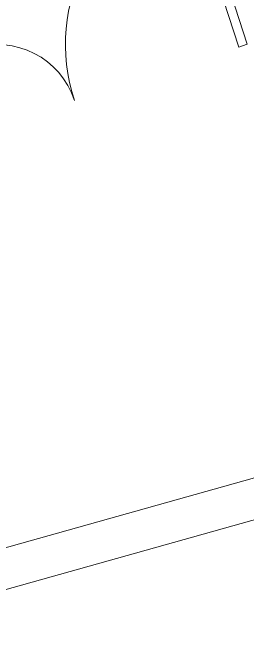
# Model space of a CAD drawing. Header units: centimetres. Extents: x 139057 to 200038, y 34824 to 80516.
# Drawn here: x 164932.1 to 165048.5, y 50749.6 to 51060.8 of the extents above; entities that cross this region are included whole.
import ezdxf

# ---------------------------------------------------------------- set-up
doc = ezdxf.new("R2010")
doc.units = ezdxf.units.CM
doc.header["$LTSCALE"] = 100
doc.layers.get('0').update_dxf_attribs({"lineweight": 0})
doc.layers.add('430_TAVOLATI_001-AM_0', color=3, linetype='Continuous', lineweight=0)
doc.layers.add('441_SERRAMENTI_001-AM_0', color=1, linetype='Continuous', lineweight=0)

# ---------------------------------------------------------------- blocks, each defined once
blk = doc.blocks.new('FLPL-B-P1$0$leafmet')
at = {"color": 0, "linetype": 'ByBlock'}
blk.add_lwpolyline([(0, 0), (44, 0), (44, 1), (0, 1)], close=True, dxfattribs=at)

msp = doc.modelspace()

# ---------------------------------------------------------------- linework, layer by layer
at = {"layer": '430_TAVOLATI_001-AM_0', "elevation": 0}
msp.add_lwpolyline([(165098.71, 51035.77), (165154.2, 50838.42), (164217.6, 50575.86), (164226.46, 50544.93), (164074.8, 50501.37), (164068.88, 50520.48), (164201.73, 50558.64), (164192.83, 50589.69), (165129.53, 50852.28), (165079.45, 51030.37), (165098.7, 51035.78)], dxfattribs=at)
at = {"layer": '441_SERRAMENTI_001-AM_0'}
for centre, radius, start, end in [((165048.39, 51045.1, 0), 90, 108.0082, 198.0082), ((164924.76, 51004.91, 0), 40, 18.0082, 108.0082)]:
    msp.add_arc(centre, radius, start, end, dxfattribs=at)

# ---------------------------------------------------------------- block references
at = {"layer": '441_SERRAMENTI_001-AM_0', "xscale": 0.1, "yscale": 90.00000000006568, "zscale": 0.1, "rotation": 18.00817445965461}
msp.add_blockref('FLPL-B-P1$0$leafmet', (165044.21, 51043.74, 0.1), dxfattribs=at)

doc.saveas('drawing.dxf')
